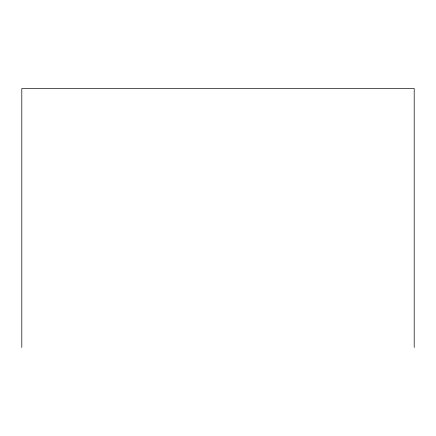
<?xml version="1.0" encoding="UTF-8"?>
<svg xmlns="http://www.w3.org/2000/svg" width="436" height="436" viewBox="0 0 436 436"><rect width="100%" height="100%" fill="white"/><g stroke="black" fill="none" stroke-linecap="round" stroke-linejoin="round"><path stroke-width="0.65" d="M414.2 347.497L414.2 88.503L21.8 88.503L21.8 347.497"/></g></svg>
